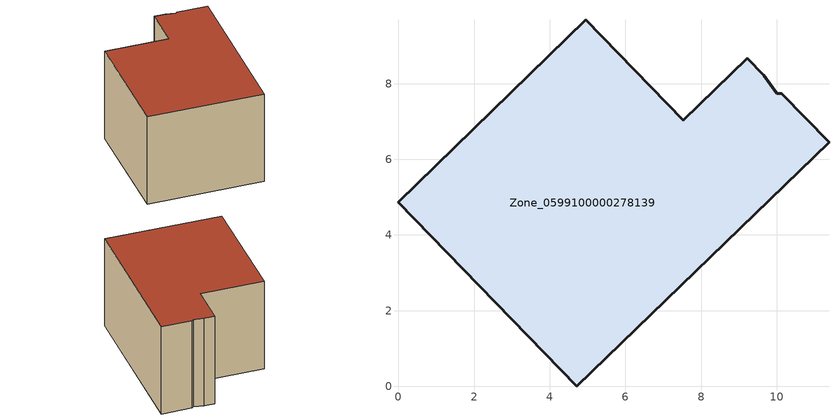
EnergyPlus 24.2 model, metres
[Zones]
Zone_0599100000278139
 floor ground (C_G): 9.65,8.22 10,7.74 10.13,7.73 11.38,6.45 4.71,0 0,4.87 4.95,9.69 7.53,7.03 9.22,8.67 z0
 wall outside (C_F): 11.38,6.45 10.13,7.73 10,7.74 9.65,8.22 9.22,8.67 7.53,7.03 4.95,9.69 0,4.87 4.71,0 11.38,6.45 z0:5.68
 roof outside (C_R): 10,7.74 9.65,8.22 9.22,8.67 7.53,7.03 4.95,9.69 0,4.87 4.71,0 11.38,6.45 10.13,7.73 z5.68
[BUILDING]
Pand.0599100000278139: North Axis=0; Terrain=City; Loads Convergence Tolerance Value=0.04; Temperature Convergence Tolerance Value=0.4; Solar Distribution=FullExterior; Maximum Number of Warmup Days=25; Minimum Number of Warmup Days=1
[Site:Location]
Rotterdam.The.Hague.AP_ZH_NLD Design_Conditions: Latitude=51.96; Longitude=4.45; Time Zone=1; Elevation=-4.5
[SITE:GROUNDTEMPERATURE:BUILDINGSURFACE]
18, 18, 18, 18, 18, 18, 18, 18, 18, 18, 18, 18
[MATERIAL] Thermal Absorptance=0.9; Solar Absorptance=0.7; Visible Absorptance=0.7
Name | Roughness | Thickness | Conductivity | Density | Specific Heat
G.TC.1975-1991 | MediumSmooth | 0.15 | 0.288461 | 540 | 1210
F.TC.1975-1991 | Rough | 0.3 | 0.230769 | 1920 | 840
R.TC.1975-1991 | MediumRough | 0.2 | 0.153846 | 1500 | 1000
[CONSTRUCTION]
C_G: G.TC.1975-1991
C_F: F.TC.1975-1991
C_R: R.TC.1975-1991
[ZONE]
Zone_0599100000278139: Type=1; Multiplier=1; Ceiling Height=Autocalculate; Volume=Autocalculate; Floor Area=autocalculate; Part of Total Floor Area=Yes
[ZONEINFILTRATION:DESIGNFLOWRATE]
Infil_Zone_0599100000278139: Zone or ZoneList or Space or SpaceList=Zone_0599100000278139; Schedule=AlwaysOn; Design Flow Rate Calculation Method=Flow/Area; Flow Rate per Floor Area=0.003; Constant Term Coefficient=1; Temperature Term Coefficient=0; Velocity Term Coefficient=0; Velocity Squared Term Coefficient=0
[HVACTEMPLATE:ZONE:IDEALLOADSAIRSYSTEM]
Zone_0599100000278139: Maximum Heating Supply Air Temperature=50; Minimum Cooling Supply Air Temperature=13; Maximum Heating Supply Air Humidity Ratio=0.0156; Minimum Cooling Supply Air Humidity Ratio=0.0077; Heating Limit=NoLimit; Cooling Limit=NoLimit; Dehumidification Control Type=ConstantSensibleHeatRatio; Cooling Sensible Heat Ratio=0.7; Dehumidification Setpoint=60; Humidification Control Type=None; Humidification Setpoint=30; Outdoor Air Method=None; Outdoor Air Flow Rate per Person=0.00944; Outdoor Air Flow Rate per Zone Floor Area=0; Outdoor Air Flow Rate per Zone=0; Demand Controlled Ventilation Type=None; Outdoor Air Economizer Type=NoEconomizer; Heat Recovery Type=None; Sensible Heat Recovery Effectiveness=0.7; Latent Heat Recovery Effectiveness=0.65
[ZONECONTROL:THERMOSTAT]
ThermostatControl_Zone_0599100000278139: Zone or ZoneList=Zone_0599100000278139; Control Type Schedule=DualSetpointControlType; Control 1=Thermostat_Zone_0599100000278139; Temperature Difference Between Cutout And Setpoint=0
[THERMOSTATSETPOINT:DUALSETPOINT]
Thermostat_Zone_0599100000278139: Heating Setpoint Temperature Schedule=HeatingSetpoint_Zone_0599100000278139; Cooling Setpoint Temperature Schedule=CoolingSetpoint_Zone_0599100000278139
[SCHEDULE:COMPACT]
HeatingSetpoint_Zone_0599100000278139: Through: 12/31, For: AllDays, Until: 24:00, 21
CoolingSetpoint_Zone_0599100000278139: Through: 12/31, For: AllDays, Until: 24:00, 24
DualSetpointControlType: Through: 12/31, For: AllDays, Until: 24:00, 4
AlwaysOn: Through: 12/31, For: AllDays, Until: 24:00, 1
